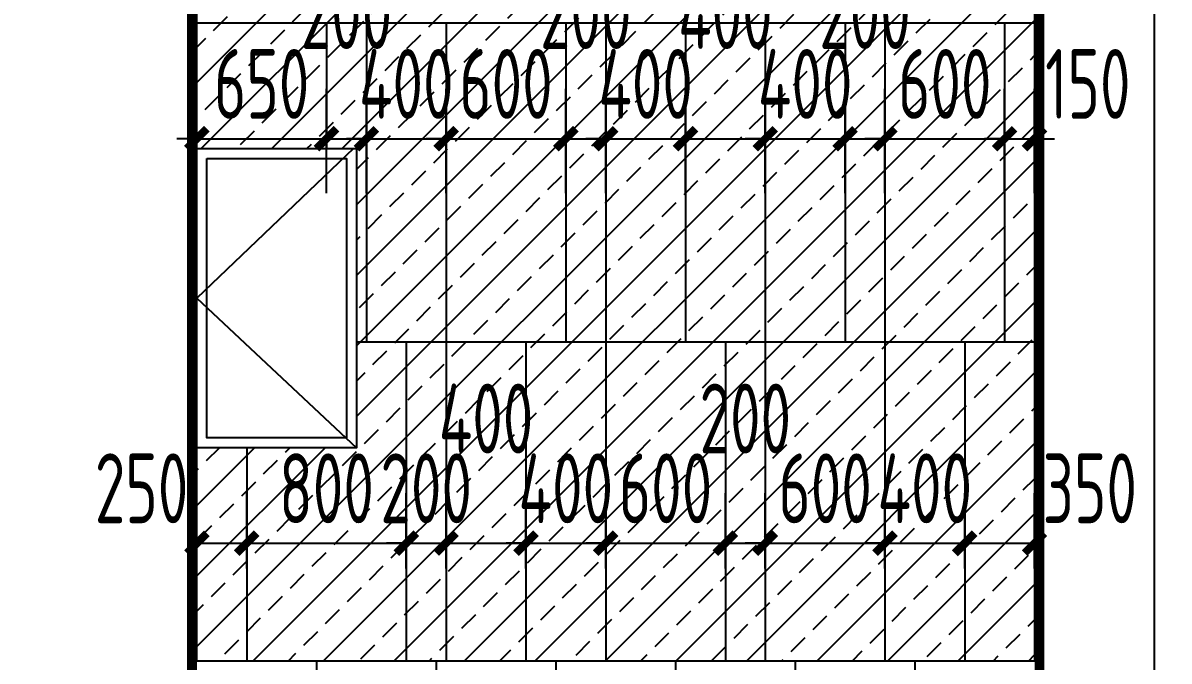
# Model space of a CAD drawing. Extents: x -863035 to 270371, y -8918 to 240488.
# Drawn here: x -225898 to -220151, y 52549 to 55749 of the extents above; entities that cross this region are included whole.
import ezdxf

# ---------------------------------------------------------------- set-up
doc = ezdxf.new("R2010")
doc.units = 0
doc.header["$LTSCALE"] = 1000
doc.header["$MEASUREMENT"] = 0
for name, color, linetype in [('01-标注_尺寸', 124, 'Continuous'), ('05-填充_156', 156, 'Continuous'), ('A-C_玻璃幕墙', 140, 'Continuous'), ('A_AXIS-轴线', 36, 'Continuous'), ('E-墙面分格', 146, 'Continuous'), ('E-立面轮廓', 241, 'Continuous')]:
    doc.layers.add(name, color=color, linetype=linetype)
doc.styles.add('_TCH_DIM_T3', font='ROS1', dxfattribs={"width": 0.75, "bigfont": 'JD'})
doc.dimstyles.new('_TCH_ARCH&&100', dxfattribs={"dimtxt": 350, "dimasz": 100, "dimexe": 250, "dimexo": 300, "dimgap": 100, "dimtad": 1, "dimdec": 0, "dimzin": 0, "dimdsep": 46, "dimtxsty": '_TCH_DIM_T3', "dimblk": 'ARCHTICK', "dimcen": 0.09, "dimclrt": 7, "dimazin": 2, "dimtfac": 1, "dimtdec": 0, "dimtix": 1, "dimtmove": 2, "dimatfit": 3, "dimfxl": 0, "dimtolj": 1, "dimtzin": 0, "dimarcsym": 0})

# ---------------------------------------------------------------- blocks, each defined once
blk = doc.blocks.new('_ArchTick')
at = {"color": 0, "linetype": 'ByBlock', "const_width": 0.4}
blk.add_lwpolyline([(-0.5, -0.5), (0.5, 0.5)], dxfattribs=at)
blk = doc.blocks.new('*D664')
at = {"layer": '01-标注_尺寸', "color": 0, "lineweight": -2, "transparency": 16777216}
for p, q in [((-225025.4, 53012.6), (-225025.4, 53390.3)), ((-224775.4, 53012.6), (-224775.4, 53390.3)), ((-225025.4, 53140.3), (-224775.4, 53140.3))]:
    blk.add_line(p, q, dxfattribs=at)
at = {"layer": 'Defpoints', "color": 0, "transparency": 16777216}
for p in [(-224775.4, 53140.3), (-225025.4, 52712.6), (-224775.4, 52712.6)]:
    blk.add_point(p, dxfattribs=at)
at = {"layer": '01-标注_尺寸', "color": 0, "lineweight": -2, "transparency": 16777216, "xscale": 100, "yscale": 100, "zscale": 100, "rotation": 180}
blk.add_blockref('_ArchTick', (-225025.4, 53140.3), dxfattribs=at)
at = {"layer": '01-标注_尺寸', "color": 0, "lineweight": -2, "transparency": 16777216, "xscale": 100, "yscale": 100, "zscale": 100}
blk.add_blockref('_ArchTick', (-224775.4, 53140.3), dxfattribs=at)
at = {"layer": '01-标注_尺寸', "color": 7, "transparency": 16777216, "insert": (-225302.6, 53415.3), "char_height": 350, "attachment_point": 5, "style": '_TCH_DIM_T3'}
blk.add_mtext('\\A1;250', dxfattribs=at)
blk = doc.blocks.new('*D665')
at = {"layer": '01-标注_尺寸', "color": 0, "lineweight": -2, "transparency": 16777216}
for p, q in [((-224775.4, 53012.6), (-224775.4, 53390.3)), ((-223975.4, 53012.6), (-223975.4, 53390.3)), ((-224775.4, 53140.3), (-223975.4, 53140.3))]:
    blk.add_line(p, q, dxfattribs=at)
at = {"layer": 'Defpoints', "color": 0, "transparency": 16777216}
for p in [(-223975.4, 53140.3), (-224775.4, 52712.6), (-223975.4, 52712.6)]:
    blk.add_point(p, dxfattribs=at)
at = {"layer": '01-标注_尺寸', "color": 0, "lineweight": -2, "transparency": 16777216, "xscale": 100, "yscale": 100, "zscale": 100, "rotation": 180}
blk.add_blockref('_ArchTick', (-224775.4, 53140.3), dxfattribs=at)
at = {"layer": '01-标注_尺寸', "color": 0, "lineweight": -2, "transparency": 16777216, "xscale": 100, "yscale": 100, "zscale": 100}
blk.add_blockref('_ArchTick', (-223975.4, 53140.3), dxfattribs=at)
at = {"layer": '01-标注_尺寸', "color": 7, "transparency": 16777216, "insert": (-224375.4, 53415.3), "char_height": 350, "attachment_point": 5, "style": '_TCH_DIM_T3'}
blk.add_mtext('\\A1;800', dxfattribs=at)
blk = doc.blocks.new('*D666')
at = {"layer": '01-标注_尺寸', "color": 0, "lineweight": -2, "transparency": 16777216}
for p, q in [((-223975.4, 53012.6), (-223975.4, 53390.3)), ((-223775.4, 53012.6), (-223775.4, 53390.3)), ((-223975.4, 53140.3), (-224075.4, 53140.3)), ((-223975.4, 53140.3), (-223775.4, 53140.3)), ((-223775.4, 53140.3), (-223675.4, 53140.3))]:
    blk.add_line(p, q, dxfattribs=at)
at = {"layer": 'Defpoints', "color": 0, "transparency": 16777216}
for p in [(-223775.4, 53140.3), (-223975.4, 52712.6), (-223775.4, 52712.6)]:
    blk.add_point(p, dxfattribs=at)
at = {"layer": '01-标注_尺寸', "color": 0, "lineweight": -2, "transparency": 16777216, "xscale": 100, "yscale": 100, "zscale": 100}
blk.add_blockref('_ArchTick', (-223975.4, 53140.3), dxfattribs=at)
at = {"layer": '01-标注_尺寸', "color": 0, "lineweight": -2, "transparency": 16777216, "xscale": 100, "yscale": 100, "zscale": 100, "rotation": 180}
blk.add_blockref('_ArchTick', (-223775.4, 53140.3), dxfattribs=at)
at = {"layer": '01-标注_尺寸', "color": 7, "transparency": 16777216, "insert": (-223875.4, 53415.3), "char_height": 350, "attachment_point": 5, "style": '_TCH_DIM_T3'}
blk.add_mtext('\\A1;200', dxfattribs=at)
blk = doc.blocks.new('*D667')
at = {"layer": '01-标注_尺寸', "color": 0, "lineweight": -2, "transparency": 16777216}
for p, q in [((-223775.4, 53012.6), (-223775.4, 53390.3)), ((-223375.4, 53012.6), (-223375.4, 53390.3)), ((-223775.4, 53140.3), (-223375.4, 53140.3))]:
    blk.add_line(p, q, dxfattribs=at)
at = {"layer": 'Defpoints', "color": 0, "transparency": 16777216}
for p in [(-223375.4, 53140.3), (-223775.4, 52712.6), (-223375.4, 52712.6)]:
    blk.add_point(p, dxfattribs=at)
at = {"layer": '01-标注_尺寸', "color": 0, "lineweight": -2, "transparency": 16777216, "xscale": 100, "yscale": 100, "zscale": 100, "rotation": 180}
blk.add_blockref('_ArchTick', (-223775.4, 53140.3), dxfattribs=at)
at = {"layer": '01-标注_尺寸', "color": 0, "lineweight": -2, "transparency": 16777216, "xscale": 100, "yscale": 100, "zscale": 100}
blk.add_blockref('_ArchTick', (-223375.4, 53140.3), dxfattribs=at)
at = {"layer": '01-标注_尺寸', "color": 7, "transparency": 16777216, "insert": (-223575.4, 53765.3), "char_height": 350, "attachment_point": 5, "style": '_TCH_DIM_T3'}
blk.add_mtext('\\A1;400', dxfattribs=at)
blk = doc.blocks.new('*D668')
at = {"layer": '01-标注_尺寸', "color": 0, "lineweight": -2, "transparency": 16777216}
for p, q in [((-223375.4, 53012.6), (-223375.4, 53390.3)), ((-222975.4, 53012.6), (-222975.4, 53390.3)), ((-223375.4, 53140.3), (-223475.4, 53140.3)), ((-223375.4, 53140.3), (-222975.4, 53140.3)), ((-222975.4, 53140.3), (-222875.4, 53140.3))]:
    blk.add_line(p, q, dxfattribs=at)
at = {"layer": 'Defpoints', "color": 0, "transparency": 16777216}
for p in [(-222975.4, 53140.3), (-223375.4, 52712.6), (-222975.4, 52712.6)]:
    blk.add_point(p, dxfattribs=at)
at = {"layer": '01-标注_尺寸', "color": 0, "lineweight": -2, "transparency": 16777216, "xscale": 100, "yscale": 100, "zscale": 100}
blk.add_blockref('_ArchTick', (-223375.4, 53140.3), dxfattribs=at)
at = {"layer": '01-标注_尺寸', "color": 0, "lineweight": -2, "transparency": 16777216, "xscale": 100, "yscale": 100, "zscale": 100, "rotation": 180}
blk.add_blockref('_ArchTick', (-222975.4, 53140.3), dxfattribs=at)
at = {"layer": '01-标注_尺寸', "color": 7, "transparency": 16777216, "insert": (-223175.4, 53415.3), "char_height": 350, "attachment_point": 5, "style": '_TCH_DIM_T3'}
blk.add_mtext('\\A1;400', dxfattribs=at)
blk = doc.blocks.new('*D669')
at = {"layer": '01-标注_尺寸', "color": 0, "lineweight": -2, "transparency": 16777216}
for p, q in [((-222975.4, 53012.6), (-222975.4, 53390.3)), ((-222375.4, 53012.6), (-222375.4, 53390.3)), ((-222975.4, 53140.3), (-223075.4, 53140.3)), ((-222975.4, 53140.3), (-222375.4, 53140.3)), ((-222375.4, 53140.3), (-222275.4, 53140.3))]:
    blk.add_line(p, q, dxfattribs=at)
at = {"layer": 'Defpoints', "color": 0, "transparency": 16777216}
for p in [(-222375.4, 53140.3), (-222975.4, 52712.6), (-222375.4, 52712.6)]:
    blk.add_point(p, dxfattribs=at)
at = {"layer": '01-标注_尺寸', "color": 0, "lineweight": -2, "transparency": 16777216, "xscale": 100, "yscale": 100, "zscale": 100}
blk.add_blockref('_ArchTick', (-222975.4, 53140.3), dxfattribs=at)
at = {"layer": '01-标注_尺寸', "color": 0, "lineweight": -2, "transparency": 16777216, "xscale": 100, "yscale": 100, "zscale": 100, "rotation": 180}
blk.add_blockref('_ArchTick', (-222375.4, 53140.3), dxfattribs=at)
at = {"layer": '01-标注_尺寸', "color": 7, "transparency": 16777216, "insert": (-222675.4, 53415.3), "char_height": 350, "attachment_point": 5, "style": '_TCH_DIM_T3'}
blk.add_mtext('\\A1;600', dxfattribs=at)
blk = doc.blocks.new('*D670')
at = {"layer": '01-标注_尺寸', "color": 0, "lineweight": -2, "transparency": 16777216}
for p, q in [((-222375.4, 53012.6), (-222375.4, 53390.3)), ((-222175.4, 53012.6), (-222175.4, 53390.3)), ((-222375.4, 53140.3), (-222175.4, 53140.3))]:
    blk.add_line(p, q, dxfattribs=at)
at = {"layer": 'Defpoints', "color": 0, "transparency": 16777216}
for p in [(-222175.4, 53140.3), (-222375.4, 52712.6), (-222175.4, 52712.6)]:
    blk.add_point(p, dxfattribs=at)
at = {"layer": '01-标注_尺寸', "color": 0, "lineweight": -2, "transparency": 16777216, "xscale": 100, "yscale": 100, "zscale": 100, "rotation": 180}
blk.add_blockref('_ArchTick', (-222375.4, 53140.3), dxfattribs=at)
at = {"layer": '01-标注_尺寸', "color": 0, "lineweight": -2, "transparency": 16777216, "xscale": 100, "yscale": 100, "zscale": 100}
blk.add_blockref('_ArchTick', (-222175.4, 53140.3), dxfattribs=at)
at = {"layer": '01-标注_尺寸', "color": 7, "transparency": 16777216, "insert": (-222275.4, 53765.3), "char_height": 350, "attachment_point": 5, "style": '_TCH_DIM_T3'}
blk.add_mtext('\\A1;200', dxfattribs=at)
blk = doc.blocks.new('*D671')
at = {"layer": '01-标注_尺寸', "color": 0, "lineweight": -2, "transparency": 16777216}
for p, q in [((-222175.4, 53012.6), (-222175.4, 53390.3)), ((-221575.4, 53012.6), (-221575.4, 53390.3)), ((-222175.4, 53140.3), (-222275.4, 53140.3)), ((-222175.4, 53140.3), (-221575.4, 53140.3)), ((-221575.4, 53140.3), (-221475.4, 53140.3))]:
    blk.add_line(p, q, dxfattribs=at)
at = {"layer": 'Defpoints', "color": 0, "transparency": 16777216}
for p in [(-221575.4, 53140.3), (-222175.4, 52712.6), (-221575.4, 52712.6)]:
    blk.add_point(p, dxfattribs=at)
at = {"layer": '01-标注_尺寸', "color": 0, "lineweight": -2, "transparency": 16777216, "xscale": 100, "yscale": 100, "zscale": 100}
blk.add_blockref('_ArchTick', (-222175.4, 53140.3), dxfattribs=at)
at = {"layer": '01-标注_尺寸', "color": 0, "lineweight": -2, "transparency": 16777216, "xscale": 100, "yscale": 100, "zscale": 100, "rotation": 180}
blk.add_blockref('_ArchTick', (-221575.4, 53140.3), dxfattribs=at)
at = {"layer": '01-标注_尺寸', "color": 7, "transparency": 16777216, "insert": (-221875.4, 53415.3), "char_height": 350, "attachment_point": 5, "style": '_TCH_DIM_T3'}
blk.add_mtext('\\A1;600', dxfattribs=at)
blk = doc.blocks.new('*D672')
at = {"layer": '01-标注_尺寸', "color": 0, "lineweight": -2, "transparency": 16777216}
for p, q in [((-221575.4, 53012.6), (-221575.4, 53390.3)), ((-221175.4, 53012.6), (-221175.4, 53390.3)), ((-221575.4, 53140.3), (-221675.4, 53140.3)), ((-221575.4, 53140.3), (-221175.4, 53140.3)), ((-221175.4, 53140.3), (-221075.4, 53140.3))]:
    blk.add_line(p, q, dxfattribs=at)
at = {"layer": 'Defpoints', "color": 0, "transparency": 16777216}
for p in [(-221175.4, 53140.3), (-221575.4, 52712.6), (-221175.4, 52712.6)]:
    blk.add_point(p, dxfattribs=at)
at = {"layer": '01-标注_尺寸', "color": 0, "lineweight": -2, "transparency": 16777216, "xscale": 100, "yscale": 100, "zscale": 100}
blk.add_blockref('_ArchTick', (-221575.4, 53140.3), dxfattribs=at)
at = {"layer": '01-标注_尺寸', "color": 0, "lineweight": -2, "transparency": 16777216, "xscale": 100, "yscale": 100, "zscale": 100, "rotation": 180}
blk.add_blockref('_ArchTick', (-221175.4, 53140.3), dxfattribs=at)
at = {"layer": '01-标注_尺寸', "color": 7, "transparency": 16777216, "insert": (-221375.4, 53415.3), "char_height": 350, "attachment_point": 5, "style": '_TCH_DIM_T3'}
blk.add_mtext('\\A1;400', dxfattribs=at)
blk = doc.blocks.new('*D673')
at = {"layer": '01-标注_尺寸', "color": 0, "lineweight": -2, "transparency": 16777216}
for p, q in [((-221175.4, 53012.6), (-221175.4, 53390.3)), ((-220825.4, 53012.6), (-220825.4, 53390.3)), ((-221175.4, 53140.3), (-220825.4, 53140.3))]:
    blk.add_line(p, q, dxfattribs=at)
at = {"layer": 'Defpoints', "color": 0, "transparency": 16777216}
for p in [(-220825.4, 53140.3), (-221175.4, 52712.6), (-220825.4, 52712.6)]:
    blk.add_point(p, dxfattribs=at)
at = {"layer": '01-标注_尺寸', "color": 0, "lineweight": -2, "transparency": 16777216, "xscale": 100, "yscale": 100, "zscale": 100, "rotation": 180}
blk.add_blockref('_ArchTick', (-221175.4, 53140.3), dxfattribs=at)
at = {"layer": '01-标注_尺寸', "color": 0, "lineweight": -2, "transparency": 16777216, "xscale": 100, "yscale": 100, "zscale": 100}
blk.add_blockref('_ArchTick', (-220825.4, 53140.3), dxfattribs=at)
at = {"layer": '01-标注_尺寸', "color": 7, "transparency": 16777216, "insert": (-220548.2, 53415.3), "char_height": 350, "attachment_point": 5, "style": '_TCH_DIM_T3'}
blk.add_mtext('\\A1;350', dxfattribs=at)
blk = doc.blocks.new('*D674')
at = {"layer": '01-标注_尺寸', "color": 0, "lineweight": -2, "transparency": 16777216}
for p, q in [((-225025.4, 54895), (-225025.4, 55418.3)), ((-224375.4, 54895), (-224375.4, 55418.3)), ((-225025.4, 55168.3), (-225125.4, 55168.3)), ((-225025.4, 55168.3), (-224375.4, 55168.3)), ((-224375.4, 55168.3), (-224275.4, 55168.3))]:
    blk.add_line(p, q, dxfattribs=at)
at = {"layer": 'Defpoints', "color": 0, "transparency": 16777216}
for p in [(-224375.4, 55168.3), (-225025.4, 54595), (-224375.4, 54595)]:
    blk.add_point(p, dxfattribs=at)
at = {"layer": '01-标注_尺寸', "color": 0, "lineweight": -2, "transparency": 16777216, "xscale": 100, "yscale": 100, "zscale": 100}
blk.add_blockref('_ArchTick', (-225025.4, 55168.3), dxfattribs=at)
at = {"layer": '01-标注_尺寸', "color": 0, "lineweight": -2, "transparency": 16777216, "xscale": 100, "yscale": 100, "zscale": 100, "rotation": 180}
blk.add_blockref('_ArchTick', (-224375.4, 55168.3), dxfattribs=at)
at = {"layer": '01-标注_尺寸', "color": 7, "transparency": 16777216, "insert": (-224700.4, 55443.3), "char_height": 350, "attachment_point": 5, "style": '_TCH_DIM_T3'}
blk.add_mtext('\\A1;650', dxfattribs=at)
blk = doc.blocks.new('*D675')
at = {"layer": '01-标注_尺寸', "color": 0, "lineweight": -2, "transparency": 16777216}
for p, q in [((-224375.4, 54895), (-224375.4, 55418.3)), ((-224175.4, 54895), (-224175.4, 55418.3)), ((-224375.4, 55168.3), (-224175.4, 55168.3))]:
    blk.add_line(p, q, dxfattribs=at)
at = {"layer": 'Defpoints', "color": 0, "transparency": 16777216}
for p in [(-224175.4, 55168.3), (-224375.4, 54595), (-224175.4, 54595)]:
    blk.add_point(p, dxfattribs=at)
at = {"layer": '01-标注_尺寸', "color": 0, "lineweight": -2, "transparency": 16777216, "xscale": 100, "yscale": 100, "zscale": 100, "rotation": 180}
blk.add_blockref('_ArchTick', (-224375.4, 55168.3), dxfattribs=at)
at = {"layer": '01-标注_尺寸', "color": 0, "lineweight": -2, "transparency": 16777216, "xscale": 100, "yscale": 100, "zscale": 100}
blk.add_blockref('_ArchTick', (-224175.4, 55168.3), dxfattribs=at)
at = {"layer": '01-标注_尺寸', "color": 7, "transparency": 16777216, "insert": (-224275.4, 55793.3), "char_height": 350, "attachment_point": 5, "style": '_TCH_DIM_T3'}
blk.add_mtext('\\A1;200', dxfattribs=at)
blk = doc.blocks.new('*D676')
at = {"layer": '01-标注_尺寸', "color": 0, "lineweight": -2, "transparency": 16777216}
for p, q in [((-224175.4, 54895), (-224175.4, 55418.3)), ((-223775.4, 54895), (-223775.4, 55418.3)), ((-224175.4, 55168.3), (-224275.4, 55168.3)), ((-224175.4, 55168.3), (-223775.4, 55168.3)), ((-223775.4, 55168.3), (-223675.4, 55168.3))]:
    blk.add_line(p, q, dxfattribs=at)
at = {"layer": 'Defpoints', "color": 0, "transparency": 16777216}
for p in [(-223775.4, 55168.3), (-224175.4, 54595), (-223775.4, 54595)]:
    blk.add_point(p, dxfattribs=at)
at = {"layer": '01-标注_尺寸', "color": 0, "lineweight": -2, "transparency": 16777216, "xscale": 100, "yscale": 100, "zscale": 100}
blk.add_blockref('_ArchTick', (-224175.4, 55168.3), dxfattribs=at)
at = {"layer": '01-标注_尺寸', "color": 0, "lineweight": -2, "transparency": 16777216, "xscale": 100, "yscale": 100, "zscale": 100, "rotation": 180}
blk.add_blockref('_ArchTick', (-223775.4, 55168.3), dxfattribs=at)
at = {"layer": '01-标注_尺寸', "color": 7, "transparency": 16777216, "insert": (-223975.4, 55443.3), "char_height": 350, "attachment_point": 5, "style": '_TCH_DIM_T3'}
blk.add_mtext('\\A1;400', dxfattribs=at)
blk = doc.blocks.new('*D677')
at = {"layer": '01-标注_尺寸', "color": 0, "lineweight": -2, "transparency": 16777216}
for p, q in [((-223775.4, 54895), (-223775.4, 55418.3)), ((-223175.4, 54895), (-223175.4, 55418.3)), ((-223775.4, 55168.3), (-223875.4, 55168.3)), ((-223775.4, 55168.3), (-223175.4, 55168.3)), ((-223175.4, 55168.3), (-223075.4, 55168.3))]:
    blk.add_line(p, q, dxfattribs=at)
at = {"layer": 'Defpoints', "color": 0, "transparency": 16777216}
for p in [(-223175.4, 55168.3), (-223775.4, 54595), (-223175.4, 54595)]:
    blk.add_point(p, dxfattribs=at)
at = {"layer": '01-标注_尺寸', "color": 0, "lineweight": -2, "transparency": 16777216, "xscale": 100, "yscale": 100, "zscale": 100}
blk.add_blockref('_ArchTick', (-223775.4, 55168.3), dxfattribs=at)
at = {"layer": '01-标注_尺寸', "color": 0, "lineweight": -2, "transparency": 16777216, "xscale": 100, "yscale": 100, "zscale": 100, "rotation": 180}
blk.add_blockref('_ArchTick', (-223175.4, 55168.3), dxfattribs=at)
at = {"layer": '01-标注_尺寸', "color": 7, "transparency": 16777216, "insert": (-223475.4, 55443.3), "char_height": 350, "attachment_point": 5, "style": '_TCH_DIM_T3'}
blk.add_mtext('\\A1;600', dxfattribs=at)
blk = doc.blocks.new('*D678')
at = {"layer": '01-标注_尺寸', "color": 0, "lineweight": -2, "transparency": 16777216}
for p, q in [((-223175.4, 54895), (-223175.4, 55418.3)), ((-222975.4, 54895), (-222975.4, 55418.3)), ((-223175.4, 55168.3), (-222975.4, 55168.3))]:
    blk.add_line(p, q, dxfattribs=at)
at = {"layer": 'Defpoints', "color": 0, "transparency": 16777216}
for p in [(-222975.4, 55168.3), (-223175.4, 54595), (-222975.4, 54595)]:
    blk.add_point(p, dxfattribs=at)
at = {"layer": '01-标注_尺寸', "color": 0, "lineweight": -2, "transparency": 16777216, "xscale": 100, "yscale": 100, "zscale": 100, "rotation": 180}
blk.add_blockref('_ArchTick', (-223175.4, 55168.3), dxfattribs=at)
at = {"layer": '01-标注_尺寸', "color": 0, "lineweight": -2, "transparency": 16777216, "xscale": 100, "yscale": 100, "zscale": 100}
blk.add_blockref('_ArchTick', (-222975.4, 55168.3), dxfattribs=at)
at = {"layer": '01-标注_尺寸', "color": 7, "transparency": 16777216, "insert": (-223075.4, 55793.3), "char_height": 350, "attachment_point": 5, "style": '_TCH_DIM_T3'}
blk.add_mtext('\\A1;200', dxfattribs=at)
blk = doc.blocks.new('*D679')
at = {"layer": '01-标注_尺寸', "color": 0, "lineweight": -2, "transparency": 16777216}
for p, q in [((-222975.4, 54895), (-222975.4, 55418.3)), ((-222575.4, 54895), (-222575.4, 55418.3)), ((-222975.4, 55168.3), (-223075.4, 55168.3)), ((-222975.4, 55168.3), (-222575.4, 55168.3)), ((-222575.4, 55168.3), (-222475.4, 55168.3))]:
    blk.add_line(p, q, dxfattribs=at)
at = {"layer": 'Defpoints', "color": 0, "transparency": 16777216}
for p in [(-222575.4, 55168.3), (-222975.4, 54595), (-222575.4, 54595)]:
    blk.add_point(p, dxfattribs=at)
at = {"layer": '01-标注_尺寸', "color": 0, "lineweight": -2, "transparency": 16777216, "xscale": 100, "yscale": 100, "zscale": 100}
blk.add_blockref('_ArchTick', (-222975.4, 55168.3), dxfattribs=at)
at = {"layer": '01-标注_尺寸', "color": 0, "lineweight": -2, "transparency": 16777216, "xscale": 100, "yscale": 100, "zscale": 100, "rotation": 180}
blk.add_blockref('_ArchTick', (-222575.4, 55168.3), dxfattribs=at)
at = {"layer": '01-标注_尺寸', "color": 7, "transparency": 16777216, "insert": (-222775.4, 55443.3), "char_height": 350, "attachment_point": 5, "style": '_TCH_DIM_T3'}
blk.add_mtext('\\A1;400', dxfattribs=at)
blk = doc.blocks.new('*D680')
at = {"layer": '01-标注_尺寸', "color": 0, "lineweight": -2, "transparency": 16777216}
for p, q in [((-222575.4, 54895), (-222575.4, 55418.3)), ((-222175.4, 54895), (-222175.4, 55418.3)), ((-222575.4, 55168.3), (-222175.4, 55168.3))]:
    blk.add_line(p, q, dxfattribs=at)
at = {"layer": 'Defpoints', "color": 0, "transparency": 16777216}
for p in [(-222175.4, 55168.3), (-222575.4, 54595), (-222175.4, 54595)]:
    blk.add_point(p, dxfattribs=at)
at = {"layer": '01-标注_尺寸', "color": 0, "lineweight": -2, "transparency": 16777216, "xscale": 100, "yscale": 100, "zscale": 100, "rotation": 180}
blk.add_blockref('_ArchTick', (-222575.4, 55168.3), dxfattribs=at)
at = {"layer": '01-标注_尺寸', "color": 0, "lineweight": -2, "transparency": 16777216, "xscale": 100, "yscale": 100, "zscale": 100}
blk.add_blockref('_ArchTick', (-222175.4, 55168.3), dxfattribs=at)
at = {"layer": '01-标注_尺寸', "color": 7, "transparency": 16777216, "insert": (-222375.4, 55793.3), "char_height": 350, "attachment_point": 5, "style": '_TCH_DIM_T3'}
blk.add_mtext('\\A1;400', dxfattribs=at)
blk = doc.blocks.new('*D681')
at = {"layer": '01-标注_尺寸', "color": 0, "lineweight": -2, "transparency": 16777216}
for p, q in [((-222175.4, 54895), (-222175.4, 55418.3)), ((-221775.4, 54895), (-221775.4, 55418.3)), ((-222175.4, 55168.3), (-222275.4, 55168.3)), ((-222175.4, 55168.3), (-221775.4, 55168.3)), ((-221775.4, 55168.3), (-221675.4, 55168.3))]:
    blk.add_line(p, q, dxfattribs=at)
at = {"layer": 'Defpoints', "color": 0, "transparency": 16777216}
for p in [(-221775.4, 55168.3), (-222175.4, 54595), (-221775.4, 54595)]:
    blk.add_point(p, dxfattribs=at)
at = {"layer": '01-标注_尺寸', "color": 0, "lineweight": -2, "transparency": 16777216, "xscale": 100, "yscale": 100, "zscale": 100}
blk.add_blockref('_ArchTick', (-222175.4, 55168.3), dxfattribs=at)
at = {"layer": '01-标注_尺寸', "color": 0, "lineweight": -2, "transparency": 16777216, "xscale": 100, "yscale": 100, "zscale": 100, "rotation": 180}
blk.add_blockref('_ArchTick', (-221775.4, 55168.3), dxfattribs=at)
at = {"layer": '01-标注_尺寸', "color": 7, "transparency": 16777216, "insert": (-221975.4, 55443.3), "char_height": 350, "attachment_point": 5, "style": '_TCH_DIM_T3'}
blk.add_mtext('\\A1;400', dxfattribs=at)
blk = doc.blocks.new('*D682')
at = {"layer": '01-标注_尺寸', "color": 0, "lineweight": -2, "transparency": 16777216}
for p, q in [((-221775.4, 54895), (-221775.4, 55418.3)), ((-221575.4, 54895), (-221575.4, 55418.3)), ((-221775.4, 55168.3), (-221575.4, 55168.3))]:
    blk.add_line(p, q, dxfattribs=at)
at = {"layer": 'Defpoints', "color": 0, "transparency": 16777216}
for p in [(-221575.4, 55168.3), (-221775.4, 54595), (-221575.4, 54595)]:
    blk.add_point(p, dxfattribs=at)
at = {"layer": '01-标注_尺寸', "color": 0, "lineweight": -2, "transparency": 16777216, "xscale": 100, "yscale": 100, "zscale": 100, "rotation": 180}
blk.add_blockref('_ArchTick', (-221775.4, 55168.3), dxfattribs=at)
at = {"layer": '01-标注_尺寸', "color": 0, "lineweight": -2, "transparency": 16777216, "xscale": 100, "yscale": 100, "zscale": 100}
blk.add_blockref('_ArchTick', (-221575.4, 55168.3), dxfattribs=at)
at = {"layer": '01-标注_尺寸', "color": 7, "transparency": 16777216, "insert": (-221675.4, 55793.3), "char_height": 350, "attachment_point": 5, "style": '_TCH_DIM_T3'}
blk.add_mtext('\\A1;200', dxfattribs=at)
blk = doc.blocks.new('*D683')
at = {"layer": '01-标注_尺寸', "color": 0, "lineweight": -2, "transparency": 16777216}
for p, q in [((-221575.4, 54895), (-221575.4, 55418.3)), ((-220975.4, 54895), (-220975.4, 55418.3)), ((-221575.4, 55168.3), (-221675.4, 55168.3)), ((-221575.4, 55168.3), (-220975.4, 55168.3)), ((-220975.4, 55168.3), (-220875.4, 55168.3))]:
    blk.add_line(p, q, dxfattribs=at)
at = {"layer": 'Defpoints', "color": 0, "transparency": 16777216}
for p in [(-220975.4, 55168.3), (-221575.4, 54595), (-220975.4, 54595)]:
    blk.add_point(p, dxfattribs=at)
at = {"layer": '01-标注_尺寸', "color": 0, "lineweight": -2, "transparency": 16777216, "xscale": 100, "yscale": 100, "zscale": 100}
blk.add_blockref('_ArchTick', (-221575.4, 55168.3), dxfattribs=at)
at = {"layer": '01-标注_尺寸', "color": 0, "lineweight": -2, "transparency": 16777216, "xscale": 100, "yscale": 100, "zscale": 100, "rotation": 180}
blk.add_blockref('_ArchTick', (-220975.4, 55168.3), dxfattribs=at)
at = {"layer": '01-标注_尺寸', "color": 7, "transparency": 16777216, "insert": (-221275.4, 55443.3), "char_height": 350, "attachment_point": 5, "style": '_TCH_DIM_T3'}
blk.add_mtext('\\A1;600', dxfattribs=at)
blk = doc.blocks.new('*D684')
at = {"layer": '01-标注_尺寸', "color": 0, "lineweight": -2, "transparency": 16777216}
for p, q in [((-220975.4, 54895), (-220975.4, 55418.3)), ((-220825.4, 54895), (-220825.4, 55418.3)), ((-220975.4, 55168.3), (-221075.4, 55168.3)), ((-220975.4, 55168.3), (-220825.4, 55168.3)), ((-220825.4, 55168.3), (-220725.4, 55168.3))]:
    blk.add_line(p, q, dxfattribs=at)
at = {"layer": 'Defpoints', "color": 0, "transparency": 16777216}
for p in [(-220825.4, 55168.3), (-220975.4, 54595), (-220825.4, 54595)]:
    blk.add_point(p, dxfattribs=at)
at = {"layer": '01-标注_尺寸', "color": 0, "lineweight": -2, "transparency": 16777216, "xscale": 100, "yscale": 100, "zscale": 100}
blk.add_blockref('_ArchTick', (-220975.4, 55168.3), dxfattribs=at)
at = {"layer": '01-标注_尺寸', "color": 0, "lineweight": -2, "transparency": 16777216, "xscale": 100, "yscale": 100, "zscale": 100, "rotation": 180}
blk.add_blockref('_ArchTick', (-220825.4, 55168.3), dxfattribs=at)
at = {"layer": '01-标注_尺寸', "color": 7, "transparency": 16777216, "insert": (-220558, 55443.3), "char_height": 350, "attachment_point": 5, "style": '_TCH_DIM_T3'}
blk.add_mtext('\\A1;150', dxfattribs=at)
blk = doc.blocks.new('*D697')
at = {"layer": '01-标注_尺寸', "color": 0, "lineweight": -2, "transparency": 16777216}
for p, q in [((-225815.3, 56049.1), (-226971.8, 56049.1)), ((-226721.8, 51849.1), (-226721.8, 56049.1)), ((-225815.3, 51849.1), (-226971.8, 51849.1))]:
    blk.add_line(p, q, dxfattribs=at)
at = {"layer": 'Defpoints', "color": 0, "transparency": 16777216}
for p in [(-226721.8, 56049.1), (-225515.3, 56049.1), (-225515.3, 51849.1)]:
    blk.add_point(p, dxfattribs=at)
at = {"layer": '01-标注_尺寸', "color": 0, "lineweight": -2, "transparency": 16777216, "xscale": 100, "yscale": 100, "zscale": 100}
for p, rotation in [((-226721.8, 56049.1), 90), ((-226721.8, 51849.1), 270)]:
    blk.add_blockref('_ArchTick', p, dxfattribs=dict(at, rotation=rotation))
at = {"layer": '01-标注_尺寸', "color": 7, "transparency": 16777216, "insert": (-226996.8, 53949.1), "char_height": 350, "attachment_point": 5, "rotation": 90, "style": '_TCH_DIM_T3'}
blk.add_mtext('\\A1;4200', dxfattribs=at)

msp = doc.modelspace()

# ---------------------------------------------------------------- hatches: boundary and pattern name
at = {"layer": '05-填充_156'}
h = msp.add_hatch(dxfattribs=at)
h.set_pattern_fill('天然石材', color=256, scale=50)
h.set_pattern_definition([(45, (-421106.3, 102968.3), (-176.77677, 176.77677), []), (45, (-421019.35, 102878.53), (-176.77677, 176.77677), [98.68425, -56.391])])
h.paths.add_polyline_path([(-224225.4, 53619.1), (-225025.4, 53619.1), (-225025.4, 52549.1), (-220825.4, 52549.1), (-220825.4, 57349.1), (-225025.4, 57349.1), (-225025.4, 55119.1), (-224225.4, 55119.1)])

# ---------------------------------------------------------------- linework, layer by layer
at = {"layer": 'A-C_玻璃幕墙'}
for points in [[(-225025.4, 57349.1), (-220825.4, 57349.1), (-220825.4, 52549.1), (-225025.4, 52549.1)], [(-225025.4, 55119.1), (-224225.4, 55119.1), (-224225.4, 53619.1), (-225025.4, 53619.1)], [(-224975.4, 55069.1), (-224275.4, 55069.1), (-224275.4, 53669.1), (-224975.4, 53669.1)]]:
    msp.add_lwpolyline(points, close=True, dxfattribs=at)
msp.add_lwpolyline([(-224239.4, 55119.1), (-225025.4, 54369.1), (-224225.4, 53619.1)], dxfattribs=at)
at = {"layer": 'A_AXIS-轴线', "ltscale": 0.4}
msp.add_line((-220225.4, 58685.8), (-220225.4, 51211.6), dxfattribs=at)
at = {"layer": 'E-墙面分格'}
for p, q in [((-224375.4, 55749.1), (-224375.4, 55119.1)), ((-224175.4, 55749.1), (-224175.4, 54149.1)), ((-223775.4, 55749.1), (-223775.4, 54149.1)), ((-223175.4, 55749.1), (-223175.4, 54149.1)), ((-222975.4, 55749.1), (-222975.4, 54149.1)), ((-222575.4, 55749.1), (-222575.4, 54149.1)), ((-222175.4, 55749.1), (-222175.4, 54149.1)), ((-221775.4, 55749.1), (-221775.4, 54149.1)), ((-221575.4, 55749.1), (-221575.4, 54149.1)), ((-220975.4, 55749.1), (-220975.4, 54149.1)), ((-224225.4, 54149.1), (-220825.4, 54149.1)), ((-223975.4, 54149.1), (-223975.4, 52549.1)), ((-223775.4, 54149.1), (-223775.4, 52549.1)), ((-223375.4, 54149.1), (-223375.4, 52549.1)), ((-222975.4, 54149.1), (-222975.4, 52549.1)), ((-222375.4, 54149.1), (-222375.4, 52549.1)), ((-222175.4, 54149.1), (-222175.4, 52549.1)), ((-221575.4, 54149.1), (-221575.4, 52549.1)), ((-221175.4, 54149.1), (-221175.4, 52549.1)), ((-224775.4, 53619.1), (-224775.4, 52549.1)), ((-224425.4, 52549.1), (-224425.4, 51549.1)), ((-223825.4, 52549.1), (-223825.4, 51549.1)), ((-223225.4, 52549.1), (-223225.4, 51549.1)), ((-222625.4, 52549.1), (-222625.4, 51549.1)), ((-222025.4, 52549.1), (-222025.4, 51549.1)), ((-221425.4, 52549.1), (-221425.4, 51549.1))]:
    msp.add_line(p, q, dxfattribs=at)
msp.add_lwpolyline([(-225025.4, 55749.1), (-220825.4, 55749.1)], dxfattribs=at)
at = {"layer": 'E-立面轮廓', "const_width": 50}
msp.add_lwpolyline([(-225050.4, 51849.1), (-225050.4, 57374.1), (-220800.4, 57374.1), (-220800.4, 51849.1)], dxfattribs=at)

# ---------------------------------------------------------------- dimensions: what is measured, and where the dimension line sits
at = {"layer": '01-标注_尺寸'}
for p1, p2, distance, picture, middle in [((-225515.3, 51849.1), (-225515.3, 56049.1), 1206.6, '*D697', (-226996.8, 53949.1)), ((-225025.4, 54595), (-224375.4, 54595), 573.3, '*D674', (-224700.4, 55443.3)), ((-224175.4, 54595), (-223775.4, 54595), 573.3, '*D676', (-223975.4, 55443.3)), ((-223775.4, 54595), (-223175.4, 54595), 573.3, '*D677', (-223475.4, 55443.3)), ((-222975.4, 54595), (-222575.4, 54595), 573.3, '*D679', (-222775.4, 55443.3)), ((-222175.4, 54595), (-221775.4, 54595), 573.3, '*D681', (-221975.4, 55443.3)), ((-221575.4, 54595), (-220975.4, 54595), 573.3, '*D683', (-221275.4, 55443.3)), ((-224775.4, 52712.6), (-223975.4, 52712.6), 427.7, '*D665', (-224375.4, 53415.3)), ((-223975.4, 52712.6), (-223775.4, 52712.6), 427.7, '*D666', (-223875.4, 53415.3)), ((-223375.4, 52712.6), (-222975.4, 52712.6), 427.7, '*D668', (-223175.4, 53415.3)), ((-222975.4, 52712.6), (-222375.4, 52712.6), 427.7, '*D669', (-222675.4, 53415.3)), ((-222175.4, 52712.6), (-221575.4, 52712.6), 427.7, '*D671', (-221875.4, 53415.3)), ((-221575.4, 52712.6), (-221175.4, 52712.6), 427.7, '*D672', (-221375.4, 53415.3))]:
    dim = msp.add_aligned_dim(p1=p1, p2=p2, distance=distance, dimstyle='_TCH_ARCH&&100', dxfattribs=at)
    dim.commit()
    dim.dimension.update_dxf_attribs({"geometry": picture, "text_midpoint": middle})
for base, p1, p2, picture, middle in [((-224175.4, 55168.3), (-224375.4, 54595), (-224175.4, 54595), '*D675', (-224275.4, 55793.3)), ((-222975.4, 55168.3), (-223175.4, 54595), (-222975.4, 54595), '*D678', (-223075.4, 55793.3)), ((-222175.4, 55168.3), (-222575.4, 54595), (-222175.4, 54595), '*D680', (-222375.4, 55793.3)), ((-221575.4, 55168.3), (-221775.4, 54595), (-221575.4, 54595), '*D682', (-221675.4, 55793.3)), ((-220825.4, 55168.3), (-220975.4, 54595), (-220825.4, 54595), '*D684', (-220558, 55443.3)), ((-223375.4, 53140.3), (-223775.4, 52712.6), (-223375.4, 52712.6), '*D667', (-223575.4, 53765.3)), ((-222175.4, 53140.3), (-222375.4, 52712.6), (-222175.4, 52712.6), '*D670', (-222275.4, 53765.3)), ((-224775.4, 53140.3), (-225025.4, 52712.6), (-224775.4, 52712.6), '*D664', (-225302.6, 53415.3)), ((-220825.4, 53140.3), (-221175.4, 52712.6), (-220825.4, 52712.6), '*D673', (-220548.2, 53415.3))]:
    dim = msp.add_linear_dim(base=base, p1=p1, p2=p2, angle=0, dimstyle='_TCH_ARCH&&100', dxfattribs=at)
    dim.commit()
    dim.dimension.update_dxf_attribs({"geometry": picture, "text_midpoint": middle, "dimtype": 161})

doc.saveas('drawing.dxf')
